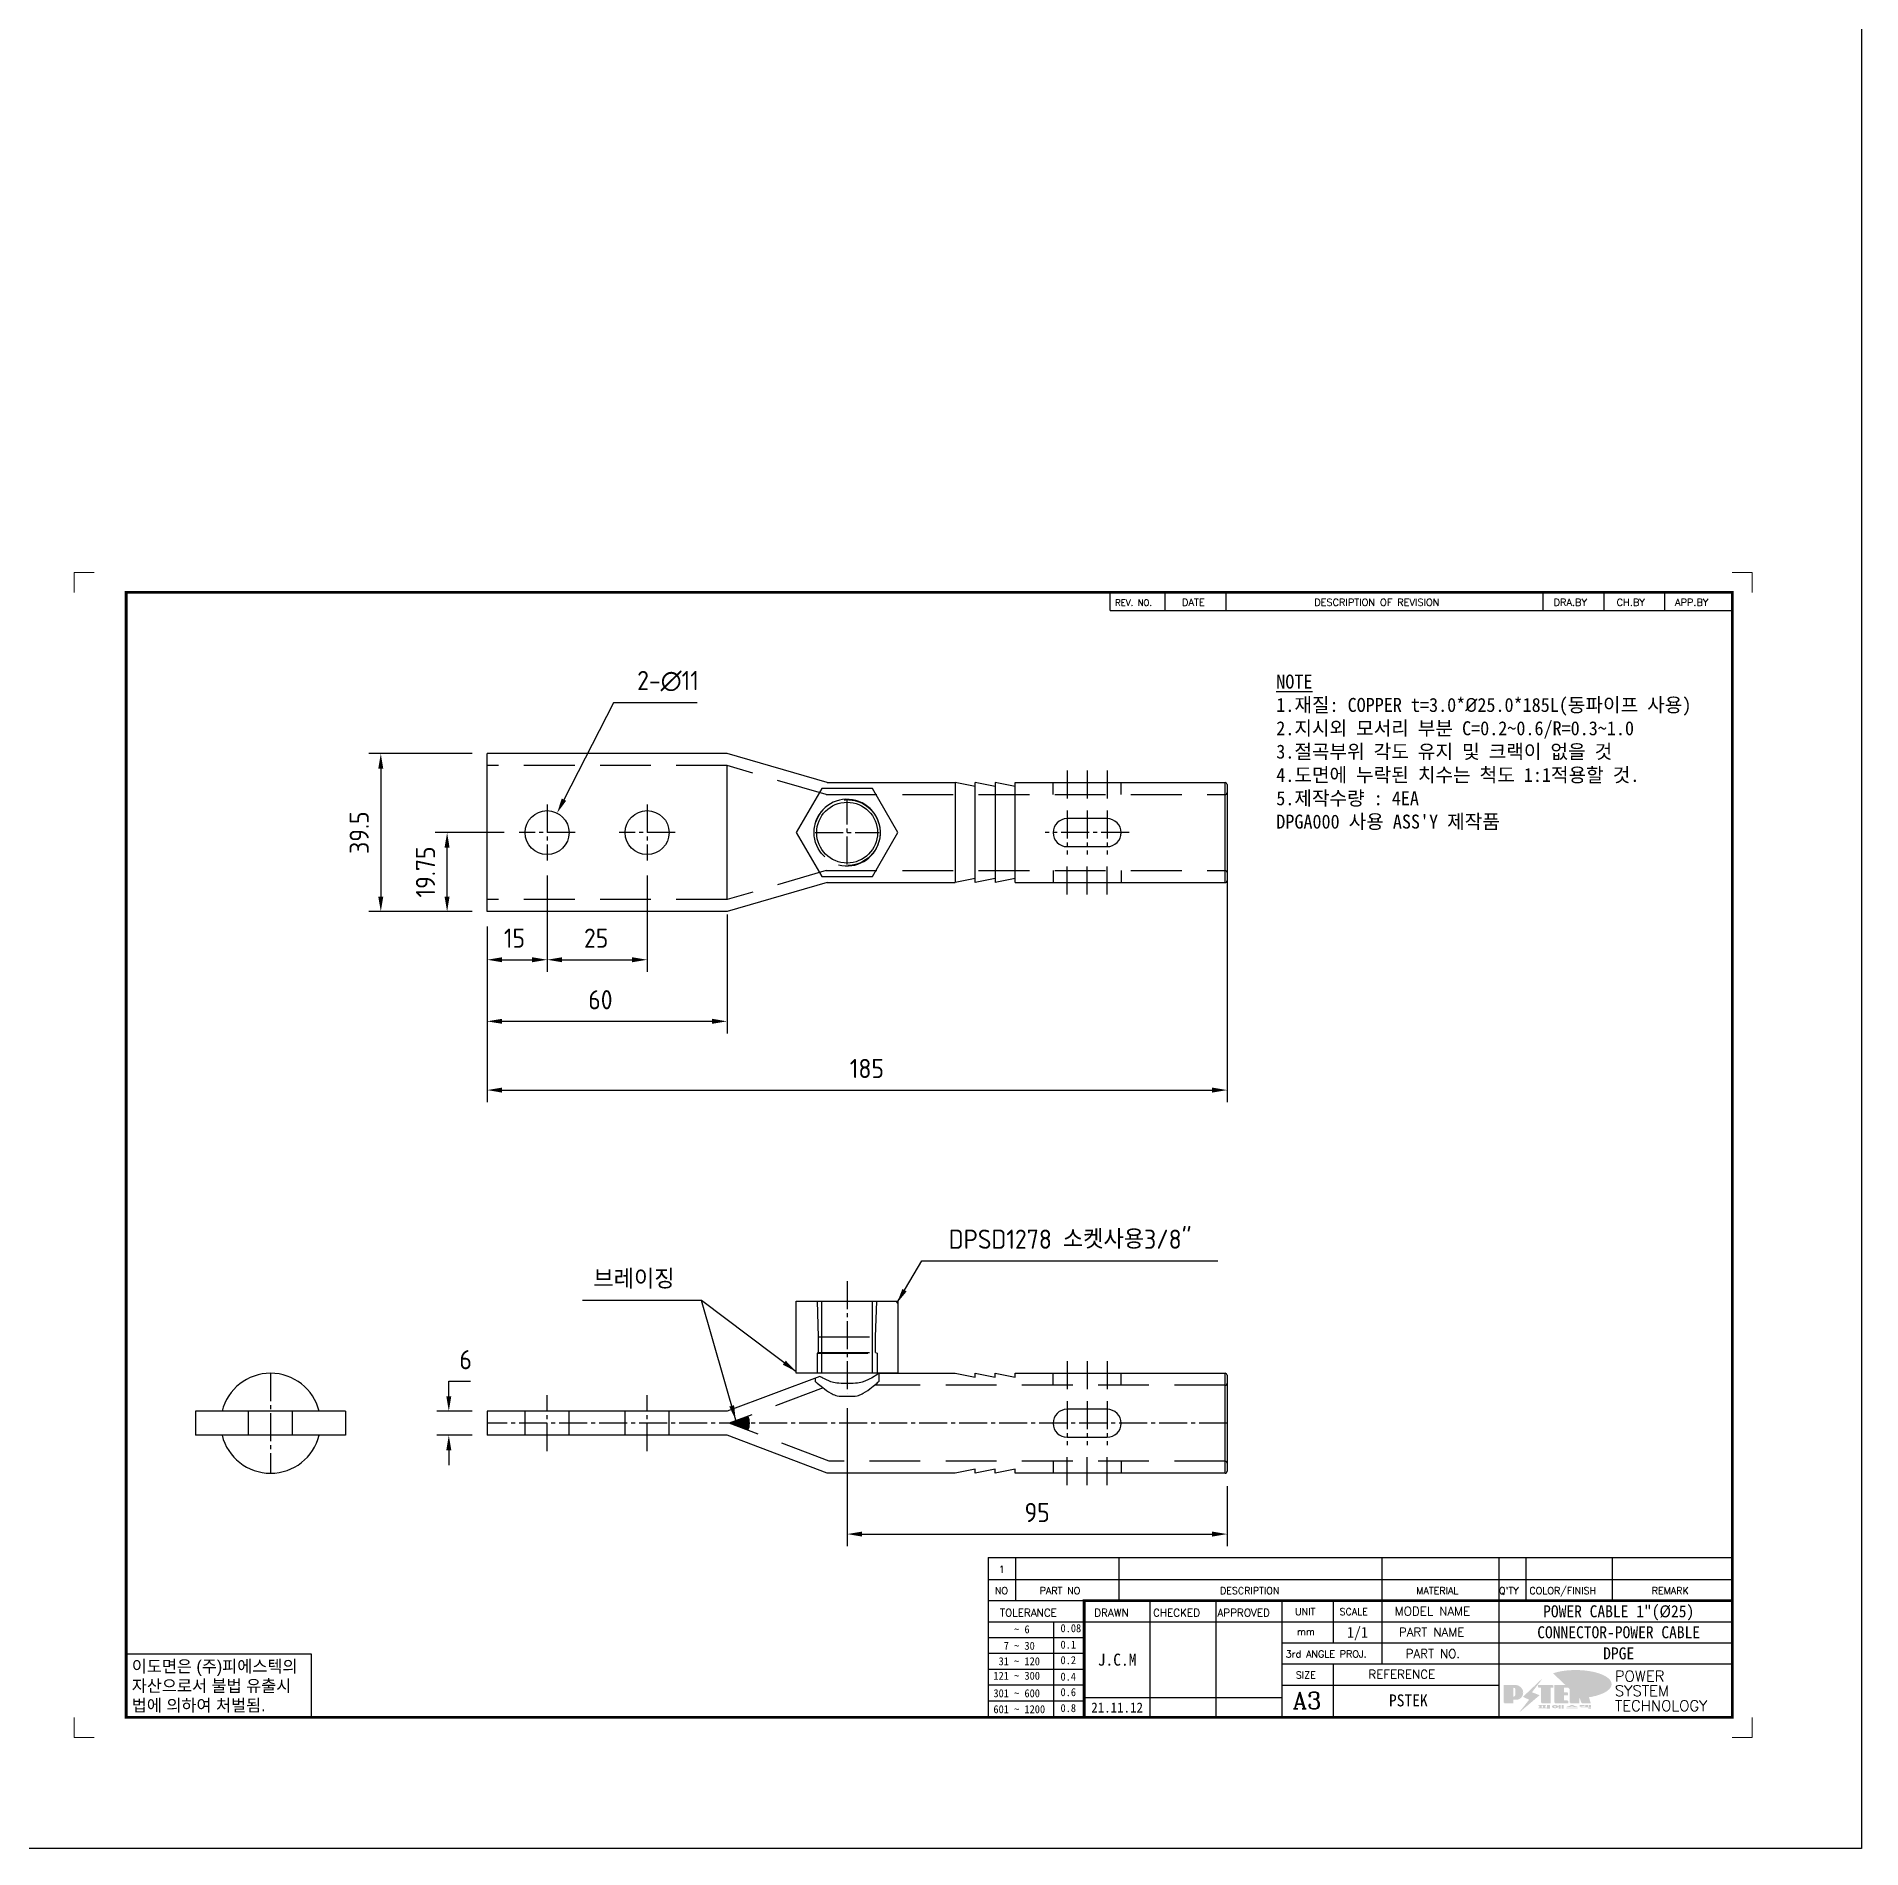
# Model space of a CAD drawing. Header units: millimetres. Extents: x 0 to 2196, y 0 to 906.
# Drawn here: x 1740.2 to 2196.4, y 0 to 453.1 of the extents above; entities that cross this region are included whole.
import ezdxf
from ezdxf.enums import TextEntityAlignment as Align

# ---------------------------------------------------------------- set-up
doc = ezdxf.new("R2010")
doc.units = ezdxf.units.MM
doc.linetypes.add('CENTER1', pattern=[10, 7, -1, 1, -1])
doc.linetypes.add('HIDDENX2', pattern=[19.05, 12.7, -6.35])
for name, color, linetype in [('FORMAT-1', 7, 'Continuous'), ('line', 3, 'Continuous'), ('THIN', 3, 'Continuous')]:
    doc.layers.add(name, color=color, linetype=linetype)
doc.styles.add('h1', font='')
doc.styles.add('HAN', font='')
doc.styles.add('RC', font='ROMANC.SHX')
doc.styles.add('ROMANT', font='romant')
doc.styles.add('RT', font='ROMANT.SHX', dxfattribs={"oblique": 15})
doc.styles.get("Standard").update_dxf_attribs({"font": 'ISOCP.SHX', "bigfont": 'WHGTXT.SHX'})
doc.styles.get('h1').set_extended_font_data('New Gulim')
doc.styles.get('HAN').set_extended_font_data('GulimChe')
doc.dimstyles.new('PS-1.5', dxfattribs={"dimscale": 1.5, "dimtxt": 3.2, "dimasz": 2.5, "dimexe": 2, "dimexo": 2.5, "dimgap": 2, "dimtad": 1, "dimtoh": 1, "dimrnd": 0.05, "dimzin": 12, "dimdsep": 46, "dimtxsty": 'Standard', "dimcen": 0, "dimclrt": 2, "dimazin": 3, "dimtfac": 1, "dimtofl": 0, "dimtmove": 0, "dimatfit": 3, "dimfxl": 0, "dimtolj": 1, "dimtzin": 0, "dimarcsym": 0})

# ---------------------------------------------------------------- blocks, each defined once
blk = doc.blocks.new('*D47')
at = {"color": 0, "lineweight": -2}
for p, q in [((1867.82, 243.26), (1867.82, 219.23)), ((1852.82, 230.51), (1852.82, 219.23)), ((1856.57, 222.23), (1864.07, 222.23))]:
    blk.add_line(p, q, dxfattribs=at)
at = {"color": 0}
for points in [[(1856.57, 222.85), (1856.57, 221.6), (1852.82, 222.23)], [(1864.07, 222.85), (1864.07, 221.6), (1867.82, 222.23)]]:
    blk.add_solid(points, dxfattribs=at)
at = {"layer": 'DEFPOINTS', "color": 0}
for p in [(1867.82, 247.01), (1852.82, 234.26), (1867.82, 222.23)]:
    blk.add_point(p, dxfattribs=at)
at = {"color": 2, "insert": (1857.01, 230.03), "char_height": 4.8, "attachment_point": 1}
blk.add_mtext('\\A1;15', dxfattribs=at)
blk = doc.blocks.new('*D48')
at = {"color": 0, "lineweight": -2}
for p, q in [((1867.82, 243.26), (1867.82, 219.23)), ((1892.82, 243.26), (1892.82, 219.23)), ((1871.57, 222.23), (1889.07, 222.23))]:
    blk.add_line(p, q, dxfattribs=at)
at = {"color": 0}
for points in [[(1871.57, 222.85), (1871.57, 221.6), (1867.82, 222.23)], [(1889.07, 222.85), (1889.07, 221.6), (1892.82, 222.23)]]:
    blk.add_solid(points, dxfattribs=at)
at = {"layer": 'DEFPOINTS', "color": 0}
for p in [(1867.82, 247.01), (1892.82, 247.01), (1892.82, 222.23)]:
    blk.add_point(p, dxfattribs=at)
at = {"color": 2, "insert": (1877.04, 230.03), "char_height": 4.8, "attachment_point": 1}
blk.add_mtext('\\A1;25', dxfattribs=at)
blk = doc.blocks.new('*D49')
at = {"color": 0, "lineweight": -2}
for p, q in [((1912.82, 233.51), (1912.82, 203.83)), ((1852.82, 230.51), (1852.82, 203.83)), ((1909.07, 206.83), (1856.57, 206.83))]:
    blk.add_line(p, q, dxfattribs=at)
at = {"color": 0}
for points in [[(1856.57, 207.46), (1856.57, 206.21), (1852.82, 206.83)], [(1909.07, 207.46), (1909.07, 206.21), (1912.82, 206.83)]]:
    blk.add_solid(points, dxfattribs=at)
at = {"layer": 'DEFPOINTS', "color": 0}
for p in [(1912.82, 237.26), (1852.82, 234.26), (1852.82, 206.83)]:
    blk.add_point(p, dxfattribs=at)
at = {"color": 2, "insert": (1878.11, 214.63), "char_height": 4.8, "attachment_point": 1}
blk.add_mtext('\\A1;60', dxfattribs=at)
blk = doc.blocks.new('*D50')
at = {"color": 0, "lineweight": -2}
for p, q in [((1857.07, 254.01), (1839.82, 254.01)), ((1842.82, 238.01), (1842.82, 250.26)), ((1849.07, 234.26), (1839.82, 234.26))]:
    blk.add_line(p, q, dxfattribs=at)
at = {"color": 0}
for points in [[(1842.19, 250.26), (1843.44, 250.26), (1842.82, 254.01)], [(1842.19, 238.01), (1843.44, 238.01), (1842.82, 234.26)]]:
    blk.add_solid(points, dxfattribs=at)
at = {"layer": 'DEFPOINTS', "color": 0}
for p in [(1842.82, 254.01), (1860.82, 254.01), (1852.82, 234.26)]:
    blk.add_point(p, dxfattribs=at)
at = {"color": 2, "insert": (1835.02, 237.79), "char_height": 4.8, "attachment_point": 1, "rotation": 90}
blk.add_mtext('\\A1;19.75', dxfattribs=at)
blk = doc.blocks.new('*D51')
at = {"color": 0, "lineweight": -2}
for p, q in [((2037.82, 242.26), (2037.82, 186.64)), ((1852.82, 230.51), (1852.82, 186.64)), ((1856.57, 189.64), (2034.07, 189.64))]:
    blk.add_line(p, q, dxfattribs=at)
at = {"color": 0}
for points in [[(1856.57, 190.26), (1856.57, 189.01), (1852.82, 189.64)], [(2034.07, 190.26), (2034.07, 189.01), (2037.82, 189.64)]]:
    blk.add_solid(points, dxfattribs=at)
at = {"layer": 'DEFPOINTS', "color": 0}
for p in [(2037.82, 246.01), (1852.82, 234.26), (2037.82, 189.64)]:
    blk.add_point(p, dxfattribs=at)
at = {"color": 2, "insert": (1943.48, 197.44), "char_height": 4.8, "attachment_point": 1}
blk.add_mtext('\\A1;185', dxfattribs=at)
blk = doc.blocks.new('*D68')
at = {"color": 0, "lineweight": -2}
for p, q in [((1884.42, 286.5), (1872.03, 262.25)), ((1905.31, 286.5), (1884.42, 286.5))]:
    blk.add_line(p, q, dxfattribs=at)
at = {"color": 0}
blk.add_solid([(1871.47, 262.54), (1872.58, 261.97), (1870.32, 258.91)], dxfattribs=at)
at = {"layer": 'DEFPOINTS', "color": 0}
for p in [(1870.32, 258.91, 0.12), (1865.31, 249.12, 0.17)]:
    blk.add_point(p, dxfattribs=at)
at = {"color": 2, "insert": (1898.05, 291.9), "char_height": 4.8, "attachment_point": 5}
blk.add_mtext('\\A1;2-∅11', dxfattribs=at)
blk = doc.blocks.new('*D69')
at = {"color": 0, "lineweight": -2}
for p, q in [((1849.07, 273.76), (1823.25, 273.76)), ((1826.25, 270.01), (1826.25, 238.01)), ((1849.07, 234.26), (1823.25, 234.26))]:
    blk.add_line(p, q, dxfattribs=at)
at = {"color": 0}
for points in [[(1825.62, 270.01), (1826.87, 270.01), (1826.25, 273.76)], [(1825.62, 238.01), (1826.87, 238.01), (1826.25, 234.26)]]:
    blk.add_solid(points, dxfattribs=at)
at = {"layer": 'DEFPOINTS', "color": 0}
for p in [(1852.82, 273.76, 0.15), (1826.25, 234.26), (1852.82, 234.26, 0.15)]:
    blk.add_point(p, dxfattribs=at)
at = {"color": 2, "insert": (1820.85, 254.01), "char_height": 4.8, "attachment_point": 5, "rotation": 90}
blk.add_mtext('\\A1;39.5', dxfattribs=at)
blk = doc.blocks.new('no3')
at = {"color": 180}
for p, q in [((0, 5.5), (0, 0)), ((0, 5.5), (186, 5.5)), ((6.79, 5.5), (6.79, 0)), ((32.74, 0.11), (32.74, 5.5)), ((98.4, 5.5), (98.4, 0)), ((127.61, 5.5), (127.61, 0)), ((134.43, 5.5), (134.43, 0)), ((155.98, 5.5), (155.98, 0))]:
    blk.add_line(p, q, dxfattribs=at)
at = {"color": 2, "style": 'RT', "oblique": 15}
blk.add_attdef('NO', text='', height=1.74, dxfattribs=at).set_placement((3.38, 2.51), align=Align.MIDDLE_CENTER)
at = {"color": 2, "style": 'HAN'}
for tag, p in [('PART-NO', (19.76, 2.75)), ('MATERIAL', (111.38, 2.75)), ("Q'TY", (131.02, 2.75)), ('COLOR/FINISH', (145.2, 2.75)), ('REMARK', (170.76, 2.75))]:
    blk.add_attdef(tag, text='', height=2.9, dxfattribs=at).set_placement(p, align=Align.MIDDLE_CENTER)
blk.add_attdef('DESCRIPTION', text='', height=2.9, dxfattribs=at).set_placement((34.51, 2.75), align=Align.MIDDLE_LEFT)
blk = doc.blocks.new('t3')
for p, q in [((0, 15.88), (46.25, 15.88)), ((0, 15.88), (0, 0)), ((46.25, 15.88), (46.25, 0)), ((0, 0), (46.25, 0))]:
    blk.add_line(p, q)
at = {"color": 1, "style": 'h1'}
for s, p in [('이도면은 (주)피에스텍의', (1.4, 11.29)), ('자산으로서 불법 유출시', (1.4, 6.41)), ('법에 의하여 처벌됨.', (1.4, 1.52))]:
    blk.add_text(s, height=3, dxfattribs=at).set_placement(p)
blk = doc.blocks.new('new LOGO')
at = {"layer": 'line'}
h = blk.add_hatch(color=250, dxfattribs=at)
h.paths.add_polyline_path([(44.5, 69.4), (46.6, 69.4, -0.129793), (52, 68, 0.221832), (43.6, 71.9), (41.5, 71.9), (41.5, 27.9), (43.6, 27.9, 0.02048), (44.5, 28)], flags=17)
h.paths.add_polyline_path([(44.5, 13.9), (57.3, 13.9, 0.72362), (77.1, 73.9, -0.679777), (54.3, 16.4), (41.5, 16.4), (41.5, -0.1), (3, -0.1), (3, -2.6), (44.5, -2.6)])
h.paths.add_polyline_path([(117.9, 14.2), (71.5, -44.4), (77.1, -39.6), (120.8, 15.6), (92, 28.9), (173.3, 106), (177.5, 111.4), (89.1, 27.6)])
h.paths.add_polyline_path([(162.7, 71.9), (162.7, 69.4), (172.5, 69.4), (172.5, 71.9)], flags=17)
h.paths.add_polyline_path([(217.7, 69.4), (230.5, 69.4), (230.5, 80.4), (227.5, 80.4), (227.5, 71.9), (214.7, 71.9), (214.7, -0.1), (175.5, -0.1), (175.5, -2.6), (217.7, -2.6)])
h.paths.add_polyline_path([(297.8, 46.6), (294.8, 46.6), (294.8, 37.4), (276, 37.4), (276, 10.9), (279, 10.9), (279, 34.9), (297.8, 34.9)])
h.paths.add_polyline_path([(300, 8.4), (297, 8.4), (297, -0.1), (237.5, -0.1), (237.5, -2.6), (300, -2.6)])
h.paths.add_polyline_path([(297.8, 80.4), (294.8, 80.4), (294.8, 71.9), (276, 71.9), (276, 49.1), (279, 49.1), (279, 69.4), (297.8, 69.4)])
h.paths.add_polyline_path([(350.2, 80.4), (347.2, 80.4), (347.2, 61.6), (350.2, 63.5)])
h.paths.add_polyline_path([(350.2, 26.7), (347.2, 35.2), (347.2, -0.1), (308.5, -0.1), (308.5, -2.6), (350.2, -2.6)])
h.paths.add_polyline_path([(402.7, 80.4), (396.5, 80.4), (379.6, 66.8), (400.5, -0.1), (361.8, -0.1), (362.7, -2.6), (403.5, -2.6), (382.6, 64.3)])
blk.add_hatch(color=5, dxfattribs=at).paths.add_polyline_path([(166.3, 35), (131, 49), (180.4, 112.7), (92, 28.9), (120.8, 15.6), (74.4, -43)])
h = blk.add_hatch(color=253, dxfattribs=at)
edge = h.paths.add_edge_path()
edge.add_ellipse((333.9, 86.4), major_axis=(-165.9, 0), ratio=0.39426, start_angle=111.51268, end_angle=334.46902)
edge.add_ellipse((314.1, 81.2), major_axis=(-153.7, 0), ratio=0.40699, start_angle=121.30662, end_angle=327.74369, ccw=False)
edge.add_line((394, 27.8), (394.7, 25.6))
h = blk.add_hatch(color=1, dxfattribs=at)
h.paths.add_polyline_path([(41.5, 16.4), (54.3, 16.4, 1), (54.3, 82.9), (0, 82.9), (0, -0.1), (41.5, -0.1)])
h.paths.add_polyline_path([(41.5, 27.9), (41.5, 71.9), (43.6, 71.9, -0.414214), (54.6, 60.9), (54.6, 38.9, -0.414214), (43.6, 27.9)], flags=16)
h.paths.add_polyline_path([(214.7, 71.9), (227.5, 71.9), (227.5, 82.9), (159.7, 82.9), (159.7, 71.9), (172.5, 71.9), (172.5, -0.1), (214.7, -0.1)])
h.paths.add_polyline_path([(276, 37.4), (294.8, 37.4), (294.8, 49.1), (276, 49.1), (276, 71.9), (294.8, 71.9), (294.8, 82.9), (234.5, 82.9), (234.5, -0.1), (297, -0.1), (297, 10.9), (276, 10.9)])
h.paths.add_polyline_path([(347.2, 35.2), (359.7, -0.1), (400.5, -0.1), (379.6, 66.8), (399.7, 82.9), (380.6, 82.9), (347.2, 61.6), (347.2, 82.9), (305.5, 82.9), (305.5, -0.1), (347.2, -0.1)])
h = blk.add_hatch(color=250, dxfattribs=at)
edge = h.paths.add_edge_path()
edge.add_ellipse((237.8, -17.6), major_axis=(-14.3, 0), ratio=0.526336, start_angle=192.2456, end_angle=269.07481)
edge.add_line((238.1, -10.1), (237.6, -10.1))
edge.add_ellipse((237.8, -17.6), major_axis=(-14.3, 0), ratio=0.526336, start_angle=270.92519, end_angle=449.07481)
edge.add_line((237.6, -25.1), (238.1, -25.1))
edge.add_ellipse((237.8, -17.6), major_axis=(-14.3, 0), ratio=0.526336, start_angle=450.92519, end_angle=527.7544)
edge.add_line((251.7, -19.2), (254.1, -19.2))
edge.add_line((254.1, -19.2), (254.1, -27.1))
edge.add_line((254.1, -27.1), (263.1, -27.1))
edge.add_line((263.1, -27.1), (263.1, -10.1))
edge.add_line((263.1, -10.1), (254.1, -10.1))
edge.add_line((254.1, -10.1), (254.1, -16))
edge.add_line((254.1, -16), (251.7, -16))
h.paths.add_polyline_path([(241, -16.4), (241, -18.7, -1), (234.4, -18.7), (234.4, -16.4, -1)], flags=16)
h.paths.add_polyline_path([(278.2, -10.1), (268.1, -10.1), (268.1, -27.1), (278.2, -27.1)])
h.paths.add_polyline_path([(310.3, -10.1), (310.3, -11.1, -0.157169), (289.3, -17.5), (294, -19.9, 0.128407), (316.3, -15.9, 0.128407), (338.6, -19.9), (343.3, -17.5, -0.157169), (322.2, -11.1), (322.2, -10.1)])
h.paths.add_polyline_path([(342.1, -25.1), (342.1, -22.3), (290.4, -22.3), (290.4, -25.1)])
h.paths.add_polyline_path([(352, -10.1), (352, -16.2, 0.414214), (354, -18.2), (378.7, -18.2), (378.7, -19.6), (390.2, -19.6), (390.2, -10.1), (378.7, -10.1), (378.7, -13.6), (374.7, -13.6), (374.7, -15.1), (378.7, -15.1), (378.7, -16.2), (364.7, -16.2), (364.7, -15.1), (371.2, -15.1), (371.2, -13.6), (364.7, -13.6), (364.7, -12.6), (374.7, -12.6), (374.7, -10.1)])
h.paths.add_polyline_path([(393.8, -10.1), (393.8, -19.6), (405, -19.6), (405, -10.1)])
h.paths.add_polyline_path([(405, -27.1), (405, -20.9), (356.8, -20.9), (356.8, -23), (391.8, -23), (391.8, -27.1)])
h.paths.add_polyline_path([(200.4, -10.1), (200.4, -22.3), (193.2, -22.3), (193.2, -12.6), (196.6, -12.6), (196.6, -10.1), (161, -10.1), (161, -12.6), (164.5, -12.6), (164.5, -22.3), (161, -22.3), (161, -25.1), (200.4, -25.1), (200.4, -27.1), (213.9, -27.1), (213.9, -10.1)])
h.paths.add_polyline_path([(182, -12.6), (175.6, -12.6), (175.6, -22.3), (182, -22.3)], flags=17)
blk = doc.blocks.new('format-3')
at = {"color": 3, "lineweight": 9}
for p, q in [((0, 286.3), (0, 291.3)), ((5, 291.3), (0, 291.3)), ((414.5, 291.3), (419.5, 291.3)), ((419.5, 286.3), (419.5, 291.3)), ((0, 5), (0, 0)), ((419.5, 5), (419.5, 0)), ((5, 0), (0, 0)), ((414.5, 0), (419.5, 0))]:
    blk.add_line(p, q, dxfattribs=at)
at = {"color": 180}
for p, q in [((258.97, 281.75), (258.97, 286.3)), ((272.71, 281.75), (272.71, 286.3)), ((287.94, 281.75), (287.94, 286.3)), ((367.22, 281.75), (367.22, 286.3)), ((382.45, 281.75), (382.45, 286.3)), ((397.61, 281.75), (397.61, 286.3)), ((258.97, 281.75), (414.5, 281.75)), ((228.5, 39.49), (228.5, 5)), ((228.5, 39.49), (414.5, 39.49)), ((235.29, 39.49), (235.29, 34.21)), ((261.24, 34.21), (261.24, 39.49)), ((326.9, 39.49), (326.9, 34.21)), ((356.11, 39.49), (356.11, 34.21)), ((362.93, 39.49), (362.93, 34.21)), ((384.48, 39.49), (384.48, 34.21)), ((228.5, 34.21), (252.48, 34.21)), ((268.96, 5), (268.96, 34.21)), ((285.45, 5), (285.45, 34.21)), ((301.94, 5), (301.94, 34.21)), ((314.72, 34.21), (314.72, 23.65)), ((326.9, 34.21), (326.9, 18.37)), ((356.11, 34.21), (356.11, 5)), ((228.5, 28.93), (252.48, 28.93)), ((244.89, 5.23), (244.89, 28.93)), ((252.48, 28.93), (414.5, 28.93)), ((228.5, 24.98), (252.48, 24.98)), ((301.94, 23.65), (414.5, 23.65)), ((228.5, 21.03), (252.48, 21.03)), ((301.94, 18.37), (414.5, 18.37)), ((314.72, 18.37), (314.72, 5)), ((228.5, 17.08), (252.48, 17.08)), ((228.5, 13.13), (252.48, 13.13)), ((228.5, 9.18), (252.48, 9.18)), ((252.48, 9.95), (301.94, 9.95)), ((301.94, 13.09), (356.11, 13.09))]:
    blk.add_line(p, q, dxfattribs=at)
at = {"const_width": 0.7}
blk.add_lwpolyline([(252.48, 5), (252.48, 34.21), (414.5, 34.21)], dxfattribs=at)
at = {"layer": 'FORMAT-1', "const_width": 0.7}
blk.add_lwpolyline([(13, 5), (13, 286.3), (414.5, 286.3), (414.5, 5)], close=True, dxfattribs=at)
blk.add_blockref('t3', (13, 5))
at = {"xscale": 0.05400000000000027, "yscale": 0.05400000000000027, "zscale": 0.05400000000000027}
blk.add_blockref('new LOGO', (357.35, 8.65), dxfattribs=at)
at = {"color": 2}
for s, height, style, p in [('REV. NO.', 1.56, 'RC', (260.23, 282.95)), ('DATE', 1.788, 'RC', (276.95, 282.94)), ('DESCRIPTION OF REVISION', 1.7875, 'RC', (309.98, 282.94)), ('DRA.BY', 1.788, 'RC', (369.83, 282.94)), ('CH.BY', 1.788, 'RC', (385.59, 282.94)), ('APP.BY', 1.788, 'RC', (400.18, 282.94)), ('NO', 1.742, 'RC', (230.16, 35.83)), ('PART NO', 1.742, 'RC', (241.36, 35.83)), ('DESCRIPTION', 1.7424, 'RC', (286.43, 35.83)), ('MATERIAL', 1.742, 'RC', (335.52, 35.83)), ("Q'TY", 1.742, 'RC', (356.17, 35.83)), ('COLOR/FINISH', 1.7424, 'RC', (363.8, 35.83)), ('REMARK', 1.742, 'RC', (394.37, 35.83)), (' TOLERANCE', 1.9, 'RC', (230.11, 30.22)), ('DRAWN', 1.9, 'RC', (255, 30.22)), ('CHECKED', 1.9, 'RC', (269.71, 30.22)), ('APPROVED', 1.9, 'RC', (285.8, 30.22)), ('UNIT', 1.742, 'RC', (305.19, 30.55)), ('SCALE', 1.742, 'RC', (316.32, 30.55)), ('MODEL NAME', 2.178, 'RC', (330.12, 30.46)), ('    ~ 6', 2, 'HAN', (229.8, 26.03)), ('0.08', 2, 'HAN', (246.57, 26.31)), ('PART NAME', 2.178, 'RC', (331.17, 25.24)), ('  7 ~ 30', 2, 'HAN', (229.8, 21.91)), ('0.1', 2, 'HAN', (246.57, 22.2)), ('mm', 1.742, 'RC', (305.67, 25.56)), (' 31 ~ 120', 2, 'HAN', (229.8, 18.04)), ('0.2', 2, 'HAN', (246.57, 18.32)), ('3rd ANGLE PROJ.', 1.7424, 'RC', (302.87, 19.97)), ('PART NO.', 2.178, 'RC', (332.84, 19.85)), ('121 ~ 300', 2, 'HAN', (229.8, 14.42)), ('0.4', 2, 'HAN', (246.57, 14.2)), ('SIZE', 1.742, 'RC', (305.39, 14.71)), ('REFERENCE', 2.178, 'RC', (323.52, 14.69)), ('301 ~ 600', 2, 'HAN', (229.8, 10.04)), ('0.6', 2, 'HAN', (246.57, 10.32)), ('601 ~ 1200', 2, 'HAN', (229.8, 6.05)), ('0.8', 2, 'HAN', (246.57, 6.33))]:
    blk.add_text(s, height=height, dxfattribs=dict(at, style=style)).set_placement(p)
at = {"style": 'ROMANT'}
for s, p in [('POWER', (385.15, 13.96)), ('TECHNOLOGY', (385.15, 6.56)), ('SYSTEM', (385.15, 10.31))]:
    blk.add_text(s, height=2.7, dxfattribs=at).set_placement(p)
at = {"color": 2, "lineweight": 25, "style": 'RC'}
blk.add_text('A3', height=4.182, dxfattribs=at).set_placement((304.61, 7.14))
at = {"style": 'HAN'}
for tag, height, p in [('MODEL-NAME', 3, (386.1, 31.53)), ('SCALE', 2.7, (320.81, 26.29)), ('PART-NAME', 3, (386.1, 26.29)), ('DRA-BY', 3, (260.72, 19.44)), ('CH-BY', 3, (277.21, 19.44)), ('APP-BY', 3, (293.7, 19.44)), ('PART-NO', 3, (386.1, 21.01)), ('관련업체', 3, (333.52, 9.26)), ('DRA-DATE', 2.5, (260.72, 7.47)), ('CH-DATE', 2.5, (277.21, 7.47)), ('APP-DATE', 2.5, (293.7, 7.47))]:
    blk.add_attdef(tag, text='', height=height, dxfattribs=at).set_placement(p, align=Align.MIDDLE_CENTER)
blk = doc.blocks.new('*D52')
at = {"color": 0, "lineweight": -2}
for p, q in [((1843.25, 113.08), (1843.25, 116.83)), ((1843.25, 116.83), (1848.69, 116.83)), ((1849.07, 109.33), (1840.25, 109.33)), ((1849.07, 103.33), (1840.25, 103.33)), ((1843.25, 99.58), (1843.25, 95.83))]:
    blk.add_line(p, q, dxfattribs=at)
at = {"color": 0}
for points in [[(1842.62, 113.08), (1843.87, 113.08), (1843.25, 109.33)], [(1842.62, 99.58), (1843.87, 99.58), (1843.25, 103.33)]]:
    blk.add_solid(points, dxfattribs=at)
at = {"layer": 'DEFPOINTS', "color": 0}
for p in [(1843.25, 109.33), (1852.82, 109.33, 0.15), (1852.82, 103.33, 0.15)]:
    blk.add_point(p, dxfattribs=at)
at = {"color": 2, "insert": (1847.47, 122.23), "char_height": 4.8, "attachment_point": 5}
blk.add_mtext('\\A1;6', dxfattribs=at)
blk = doc.blocks.new('*D70')
at = {"color": 0, "lineweight": -2}
for p, q in [((1942.82, 110.08), (1942.82, 75.62)), ((2037.82, 90.58), (2037.82, 75.62)), ((1946.57, 78.62), (2034.07, 78.62))]:
    blk.add_line(p, q, dxfattribs=at)
at = {"color": 0}
for points in [[(1946.57, 79.25), (1946.57, 78), (1942.82, 78.62)], [(2034.07, 79.25), (2034.07, 78), (2037.82, 78.62)]]:
    blk.add_solid(points, dxfattribs=at)
at = {"layer": 'DEFPOINTS', "color": 0}
for p in [(1942.82, 113.83, 0.15), (2037.82, 94.33, 0.15), (2037.82, 78.62)]:
    blk.add_point(p, dxfattribs=at)
at = {"color": 2, "insert": (1990.32, 84.02), "char_height": 4.8, "attachment_point": 5}
blk.add_mtext('\\A1;95', dxfattribs=at)
blk = doc.blocks.new('A$C45EE2D29')
at = {"color": 1, "linetype": 'CENTER1'}
blk.add_line((0, 23), (0, -5), dxfattribs=at)
at = {"color": 2, "linetype": 'HIDDENX2'}
for p, q in [((-7.12, 9.1), (-7.4, 18)), ((7.12, 9.1), (7.4, 18)), ((-7.12, 5.23), (-7.5, 5)), ((-7.5, 5), (7.5, 5)), ((-7.5, 5), (-7.5, 0)), ((-7.12, 9.1), (7.12, 9.1)), ((-7.12, 5.23), (-7.12, 9.1)), ((-7.12, 5.23), (7.12, 5.23)), ((7.12, 5.23), (7.12, 9.1)), ((7.12, 5.23), (7.5, 5)), ((7.5, 5), (7.5, 0))]:
    blk.add_line(p, q, dxfattribs=at)
at = {"color": 6}
for p, q in [((-6.35, 0), (-6.35, 18)), ((6.35, 0), (6.35, 18))]:
    blk.add_line(p, q, dxfattribs=at)
blk.add_lwpolyline([(12.7, 0), (-12.7, 0), (-12.7, 18), (12.7, 18)], close=True, dxfattribs=at)

msp = doc.modelspace()

# ---------------------------------------------------------------- hatches: boundary and pattern name
h = msp.add_hatch(color=256)
h.dxf.hatch_style = 1
h.paths.add_polyline_path([(1918.061, 108.099), (1913.365, 106.33), (1913.367, 106.329), (1918.383, 106.329, 0.0903849)])
h.paths.add_polyline_path([(1918.383, 106.329), (1913.367, 106.329), (1918.056, 104.547, 0.0909965)])

# ---------------------------------------------------------------- linework, layer by layer
at = {"color": 6}
for p, q in [((1852.816, 234.265, 0.145), (1852.816, 273.765, 0.145)), ((1912.816, 273.765, 0.145), (1852.816, 273.765, 0.145)), ((1937.816, 266.515, 0.145), (1912.816, 273.765, 0.145)), ((1912.816, 237.265, 0.145), (1912.816, 270.765, 0.145)), ((1937.816, 266.515, 0.145), (1969.816, 266.515, 0.145)), ((1969.816, 266.515, 0.145), (1969.816, 241.515, 0.145)), ((1974.816, 265.515, 0.145), (1969.816, 266.515, 0.145)), ((1974.816, 241.515, 0.145), (1974.816, 266.515, 0.145)), ((1979.816, 265.515, 0.145), (1974.816, 266.515, 0.145)), ((1984.816, 265.515, 0.145), (1979.816, 266.515, 0.145)), ((1979.816, 266.515, 0.145), (1979.816, 241.515, 0.145)), ((1984.816, 241.515, 0.145), (1984.816, 266.515, 0.145)), ((1984.816, 266.515, 0.145), (2037.316, 266.515, 0.145)), ((2037.316, 241.515, 0.145), (2037.316, 266.515, 0.145)), ((2037.816, 266.015, 0.145), (2037.816, 242.015, 0.145)), ((1974.816, 242.515, 0.145), (1969.816, 241.515, 0.145)), ((1979.816, 242.515, 0.145), (1974.816, 241.515, 0.145)), ((1984.816, 242.515, 0.145), (1979.816, 241.515, 0.145)), ((1937.816, 241.515, 0.145), (1912.816, 234.265, 0.145)), ((1937.816, 241.515, 0.145), (1969.816, 241.515, 0.145)), ((1984.816, 241.515, 0.145), (2037.316, 241.515, 0.145)), ((1912.816, 234.265, 0.145), (1852.816, 234.265, 0.145)), ((1950.816, 116.829, 0.145), (1950.816, 118.829, 0.145)), ((1950.816, 118.829, 0.145), (1969.816, 118.829, 0.145)), ((1969.816, 118.829, 0.145), (1974.816, 117.829, 0.145)), ((1974.816, 117.829, 0.145), (1974.816, 118.829, 0.145)), ((1974.816, 118.829, 0.145), (1979.816, 117.829, 0.145)), ((1979.816, 117.829, 0.145), (1979.816, 118.829, 0.145)), ((1979.816, 118.829, 0.145), (1984.816, 117.829, 0.145)), ((1984.816, 117.829, 0.145), (1984.816, 118.829, 0.145)), ((1984.816, 118.829, 0.145), (2037.316, 118.829, 0.145)), ((2037.316, 93.829, 0.145), (2037.316, 118.829, 0.145)), ((1935.996, 118.064, 0.145), (1912.816, 109.329, 0.145)), ((1934.816, 117.569, 0.145), (1934.816, 116.829, 0.145)), ((2037.816, 118.329, 0.145), (2037.816, 94.329, 0.145)), ((1779.948, 109.329, 0.145), (1779.948, 103.329, 0.145)), ((1817.448, 109.329, 0.145), (1779.948, 109.329, 0.145)), ((1817.448, 109.329, 0.145), (1817.448, 103.329, 0.145)), ((1912.816, 109.329, 0.145), (1852.816, 109.329, 0.145)), ((1852.816, 109.329, 0.145), (1852.816, 103.329, 0.145)), ((1817.448, 103.329, 0.145), (1779.948, 103.329, 0.145)), ((1912.816, 103.329, 0.145), (1852.816, 103.329, 0.145)), ((1937.816, 93.829, 0.145), (1912.816, 103.329, 0.145)), ((1969.816, 93.829, 0.145), (1937.816, 93.829, 0.145)), ((1974.816, 94.829, 0.145), (1969.816, 93.829, 0.145)), ((1979.816, 94.829, 0.145), (1974.816, 93.829, 0.145)), ((1974.816, 93.829, 0.145), (1974.816, 94.829, 0.145)), ((1984.816, 94.829, 0.145), (1979.816, 93.829, 0.145)), ((1979.816, 93.829, 0.145), (1979.816, 94.829, 0.145)), ((1984.816, 93.829, 0.145), (1984.816, 94.829, 0.145)), ((2037.316, 93.829, 0.145), (1984.816, 93.829, 0.145))]:
    msp.add_line(p, q, dxfattribs=at)
at = {"color": 2, "linetype": 'HIDDENX2'}
for p, q in [((1912.816, 270.765, 0.145), (1852.816, 270.765, 0.145)), ((1937.57, 263.515, 0.145), (1912.816, 270.765, 0.145)), ((1994.316, 263.515, 0.145), (1994.316, 266.515, 0.145)), ((2011.316, 263.515, 0.145), (2011.316, 266.515, 0.145)), ((1937.57, 263.515, 0.145), (2037.316, 263.515, 0.145)), ((1937.57, 244.515, 0.145), (1912.816, 237.265, 0.145)), ((1937.57, 244.515, 0.145), (2037.316, 244.515, 0.145)), ((1994.316, 244.515, 0.145), (1994.316, 241.515, 0.145)), ((2011.316, 244.515, 0.145), (2011.316, 241.515, 0.145)), ((1912.816, 237.265, 0.145), (1852.816, 237.265, 0.145)), ((1994.316, 115.829, 0.145), (1994.316, 118.829, 0.145)), ((2011.316, 115.829, 0.145), (2011.316, 118.829, 0.145)), ((1936.828, 115.172, 0.145), (1913.365, 106.33, 0.145)), ((2037.316, 115.829, 0.145), (1949.631, 115.829, 0.145)), ((1793.198, 103.329, 0.145), (1793.198, 109.329, 0.145)), ((1804.198, 103.329, 0.145), (1804.198, 109.329, 0.145)), ((1862.316, 103.329, 0.145), (1862.316, 109.329, 0.145)), ((1873.316, 103.329, 0.145), (1873.316, 109.329, 0.145)), ((1887.316, 103.329, 0.145), (1887.316, 109.329, 0.145)), ((1898.316, 103.329, 0.145), (1898.316, 109.329, 0.145)), ((1938.367, 96.829, 0.145), (1913.365, 106.33, 0.145)), ((2037.316, 96.829, 0.145), (1938.367, 96.829, 0.145)), ((1994.316, 96.829, 0.145), (1994.316, 93.829, 0.145)), ((2011.316, 96.829, 0.145), (2011.316, 93.829, 0.145))]:
    msp.add_line(p, q, dxfattribs=at)
at = {"color": 1, "linetype": 'CENTER1'}
for p, q in [((1997.816, 269.515, 0.145), (1997.816, 261.515, 0.145)), ((2002.816, 269.515, 0.145), (2002.816, 261.515, 0.145)), ((2007.816, 269.515, 0.145), (2007.816, 261.515, 0.145)), ((1867.816, 261.015, 0.145), (1867.816, 247.015, 0.145)), ((1892.816, 261.015, 0.145), (1892.816, 247.015, 0.145)), ((1942.816, 246.015, 0.145), (1942.816, 262.014, 0.145)), ((1997.816, 259.515, 0.145), (1997.816, 248.515, 0.145)), ((2002.816, 259.515, 0.145), (2002.816, 248.515, 0.145)), ((2007.816, 259.515, 0.145), (2007.816, 248.515, 0.145)), ((1874.816, 254.015, 0.145), (1860.816, 254.015, 0.145)), ((1899.816, 254.015, 0.145), (1885.816, 254.015, 0.145)), ((1934.816, 254.015, 0.145), (1950.816, 254.015, 0.145)), ((2013.316, 254.015, 0.145), (1992.316, 254.015, 0.145)), ((1997.816, 238.515, 0.145), (1997.816, 246.515, 0.145)), ((2002.816, 238.515, 0.145), (2002.816, 246.515, 0.145)), ((2007.816, 238.515, 0.145), (2007.816, 246.515, 0.145)), ((1798.698, 118.829, 0.145), (1798.698, 93.829, 0.145)), ((1997.816, 121.829, 0.145), (1997.816, 113.829, 0.145)), ((2002.816, 121.829, 0.145), (2002.816, 113.829, 0.145)), ((2007.816, 121.829, 0.145), (2007.816, 113.829, 0.145)), ((1867.816, 99.329, 0.145), (1867.816, 113.329, 0.145)), ((1892.816, 99.329, 0.145), (1892.816, 113.329, 0.145)), ((1997.816, 111.829, 0.145), (1997.816, 100.829, 0.145)), ((2002.816, 111.829, 0.145), (2002.816, 100.829, 0.145)), ((2007.816, 111.829, 0.145), (2007.816, 100.829, 0.145)), ((2037.816, 106.329, 0.145), (1852.816, 106.329, 0.145)), ((1997.816, 90.829, 0.145), (1997.816, 98.829, 0.145)), ((2002.816, 90.829, 0.145), (2002.816, 98.829, 0.145)), ((2007.816, 90.829, 0.145), (2007.816, 98.829, 0.145))]:
    msp.add_line(p, q, dxfattribs=at)
at = {"color": 1}
msp.add_lwpolyline([(0, 906.171), (2196.391, 906.171), (2196.391, 0), (0, 0)], close=True, dxfattribs=at)
at = {"color": 6, "elevation": 0.145}
msp.add_lwpolyline([(1936.465, 265.015), (1930.114, 254.015), (1936.465, 243.015), (1949.167, 243.015), (1955.518, 254.015), (1949.167, 265.015)], close=True, dxfattribs=at)
for points in [[(1997.816, 250.515), (2007.816, 250.515, 1), (2007.816, 257.515), (1997.816, 257.515, 1)], [(1997.816, 102.829), (2007.816, 102.829, 1), (2007.816, 109.829), (1997.816, 109.829, 1)]]:
    msp.add_lwpolyline(points, format="xyb", close=True, dxfattribs=at)
at = {"color": 2, "linetype": 'HIDDENX2'}
msp.add_circle((1942.816, 254.015, 0.145), 8.25, dxfattribs=at)
msp.add_circle((1942.816, 254.015, 0.145), 7.607)
at = {"color": 6}
for centre in [(1867.816, 254.015, 0.145), (1892.816, 254.015, 0.145)]:
    msp.add_circle(centre, 5.5, dxfattribs=at)
for centre, radius, start, end in [((2037.316, 266.015, 0.145), 0.5, 0, 90), ((2037.316, 264.015, 0.145), 0.5, 270, 0), ((2037.316, 244.015, 0.145), 0.5, 0, 90), ((2037.316, 242.015, 0.145), 0.5, 270, 0), ((1798.698, 106.329, 0.145), 12.5, 13.88654, 166.11346), ((2037.316, 118.329, 0.145), 0.5, 0, 90), ((1798.698, 106.329, 0.145), 12.5, 193.88654, 346.11346), ((2037.316, 94.329, 0.145), 0.5, 270, 0)]:
    msp.add_arc(centre, radius, start, end, dxfattribs=at)
at = {"color": 2, "linetype": 'HIDDENX2'}
for centre, start, end in [((2037.316, 116.329, 0.145), 270, 0), ((2037.316, 96.329, 0.145), 0, 90)]:
    msp.add_arc(centre, 0.5, start, end, dxfattribs=at)
msp.add_arc((1913.365, 106.33, 0.145), 5.019, 339.19321, 20.64937)
at = {"color": 6}
for points, knots in [([(1950.816, 118.829, 0.145), (1950.816, 118.829, 0.145), (1950.64, 118.706, 0.145), (1949.967, 118.266, 0.145), (1949.47, 117.951, 0.145), (1948.347, 117.331, 0.145), (1947.636, 116.976, 0.145), (1946.052, 116.432, 0.145), (1945.174, 116.257, 0.145), (1942.816, 116.257, 0.145)], [3.069374, 3.069374, 3.069374, 3.069374, 3.3235308, 3.3235308, 3.5776876, 3.5776876, 3.8350932, 3.8350932, 4.0924987, 4.0924987, 4.0924987, 4.0924987]), ([(1934.816, 116.829, 0.145), (1934.816, 116.829, 0.145), (1935.001, 116.667, 0.145), (1935.684, 116.088, 0.145), (1936.18, 115.674, 0.145), (1937.291, 114.813, 0.145), (1937.992, 114.293, 0.145), (1939.157, 113.637, 0.145), (1939.564, 113.441, 0.145), (1940.413, 113.157, 0.145), (1940.856, 113.07, 0.145), (1942.816, 113.07, 0.145)], [3.2241386, 3.2241386, 3.2241386, 3.2241386, 3.4854118, 3.4854118, 3.746685, 3.746685, 4.0227682, 4.0227682, 4.1608098, 4.1608098, 4.2988515, 4.2988515, 4.2988515, 4.2988515]), ([(1942.816, 116.257, 0.145), (1940.458, 116.257, 0.145), (1939.58, 116.432, 0.145), (1937.995, 116.976, 0.145), (1937.285, 117.331, 0.145), (1936.462, 117.785, 0.145), (1936.218, 117.929, 0.145), (1935.996, 118.064, 0.145)], [0, 0, 0, 0, 0.25740555, 0.25740555, 0.5148111, 0.5148111, 0.63222016, 0.63222016, 0.63222016, 0.63222016]), ([(1942.816, 113.07, 0.145), (1944.776, 113.07, 0.145), (1945.218, 113.157, 0.145), (1946.068, 113.441, 0.145), (1946.475, 113.637, 0.145), (1947.64, 114.293, 0.145), (1948.341, 114.813, 0.145), (1949.452, 115.674, 0.145), (1949.948, 116.088, 0.145), (1950.63, 116.667, 0.145), (1950.816, 116.829, 0.145), (1950.816, 116.829, 0.145)], [0, 0, 0, 0, 0.1380416, 0.1380416, 0.2760833, 0.2760833, 0.5521665, 0.5521665, 0.8134397, 0.8134397, 1.0747129, 1.0747129, 1.0747129, 1.0747129])]:
    msp.add_open_spline(points, degree=3, knots=knots, dxfattribs=at)
at = {"layer": 'THIN'}
msp.add_arc((1942.816, 254.015, 0.145), 8.331, 255, 165, dxfattribs=at)

# ---------------------------------------------------------------- block references
msp.add_blockref('format-3', (1749.591, 27.781)).add_auto_attribs({'DRA-DATE': '21.11.12', 'DRA-BY': 'J.C.M', 'MODEL-NAME': 'POWER CABLE 1"(%%C25)', 'PART-NAME': 'CONNECTOR-POWER CABLE', 'PART-NO': 'DPGE', 'SCALE': '1/1', '관련업체': 'PSTEK'})
msp.add_blockref('A$C45EE2D29', (1942.816, 118.829, 0.145))
ref = msp.add_blockref('no3', (1978.091, 67.275))
ref.add_attrib('NO', '1', dxfattribs={"color": 2, "height": 1.74, "style": 'RT'}).set_placement((1981.476, 69.782), align=Align.MIDDLE_CENTER)

# ---------------------------------------------------------------- texts
at = {"color": 2, "insert": (2050.099, 293.532), "char_height": 3.5, "attachment_point": 1, "style": 'HAN'}
msp.add_mtext_dynamic_manual_height_columns("{\\LNOTE\\P}1.재질: COPPER t=3.0*{\\fISOCPEUR|b0|i0|c0|p34;%%C}25.0*185L(동파이프 사용)\\P2.지시외 모서리 부분 C=0.2~0.6/R=0.3~1.0\\P3.절곡부위 각도 유지 및 크랙이 없을 것\\P4.도면에 누락된 치수는 척도 1:1적용할 것.\\P{\\C1;5.제작수량 : 4EA\\PDPGA000 사용 ASS'Y 제작품}", width=119.60875, gutter_width=769.295, heights=[0], dxfattribs=at)
at = {"color": 2, "char_height": 4.8}
for s, insert, attachment_point in [('\\A1;DPSD1278 소켓사용3/8"', (1968.229, 149.956, 0.145), 7), ('브레이징', (1899.691, 140.004, 0.145), 9)]:
    msp.add_mtext(s, dxfattribs=dict(at, insert=insert, attachment_point=attachment_point))

# ---------------------------------------------------------------- dimensions: what is measured, and where the dimension line sits
dim = msp.add_diameter_dim_2p(p1=(1865.313, 249.118, 0.167), p2=(1870.319, 258.912, 0.123), text='2-<>', dimstyle='PS-1.5')
dim.commit()
dim.dimension.update_dxf_attribs({"geometry": '*D68', "text_midpoint": (1898.05, 286.502), "dimtype": 163})
for base, p1, p2, picture, middle in [((1826.246, 234.265), (1852.816, 273.765, 0.145), (1852.816, 234.265, 0.145), '*D69', (1820.846, 254.015)), ((1843.247, 109.329), (1852.816, 103.329, 0.145), (1852.816, 109.329, 0.145), '*D52', (1847.469, 122.229))]:
    dim = msp.add_linear_dim(base=base, p1=p1, p2=p2, angle=90, dimstyle='PS-1.5')
    dim.commit()
    dim.dimension.update_dxf_attribs({"geometry": picture, "text_midpoint": middle})
for base, p1, p2, angle, picture, middle in [((1842.816, 254.015, 0.145), (1852.816, 234.265, 0.145), (1860.816, 254.015, 0.145), 90, '*D50', (1842.816, 244.14, 0.145)), ((1867.816, 222.226, 0.145), (1852.816, 234.265, 0.145), (1867.816, 247.015, 0.145), 180, '*D47', (1859.268, 222.226, 0.145)), ((1892.816, 222.226, 0.145), (1867.816, 247.015, 0.145), (1892.816, 247.015, 0.145), 180, '*D48', (1879.844, 222.226, 0.145)), ((1852.816, 206.834, 0.145), (1912.816, 237.265, 0.145), (1852.816, 234.265, 0.145), 180, '*D49', (1880.899, 206.834, 0.145))]:
    dim = msp.add_linear_dim(base=base, p1=p1, p2=p2, angle=angle, dimstyle='PS-1.5')
    dim.commit()
    dim.dimension.update_dxf_attribs({"geometry": picture, "text_midpoint": middle, "dimtype": 160})
dim = msp.add_linear_dim(base=(2037.816, 189.635, 0.145), p1=(1852.816, 234.265, 0.145), p2=(2037.816, 246.015, 0.145), dimstyle='PS-1.5')
dim.commit()
dim.dimension.update_dxf_attribs({"geometry": '*D51', "text_midpoint": (1947.422, 189.635, 0.145), "dimtype": 160})
dim = msp.add_linear_dim(base=(2037.816, 78.621), p1=(1942.816, 113.829, 0.145), p2=(2037.816, 94.329, 0.145), dimstyle='PS-1.5')
dim.commit()
dim.dimension.update_dxf_attribs({"geometry": '*D70', "text_midpoint": (1990.316, 84.021)})

# ---------------------------------------------------------------- leaders
at = {"annotation_type": 0, "has_hookline": 1}
for points, hookline_direction, text_width in [([(1955.258, 136.363, 0.145), (1961.479, 146.956, 0.145), (1965.229, 146.956, 0.145)], 0, 67.26), ([(1930.114, 119.222, 0.145), (1906.441, 137.004, 0.145), (1902.691, 137.004, 0.145)], 1, 23)]:
    msp.add_leader(points, dimstyle='PS-1.5', override={"dimgap": 2, "dimtad": 1}, dxfattribs=dict(at, hookline_direction=hookline_direction, text_width=text_width))
msp.add_leader([(1914.989, 107.072, 0.145), (1906.441, 137.004, 0.145)], dimstyle='PS-1.5', override={"dimgap": 2, "dimtad": 1})

doc.saveas('drawing.dxf')
